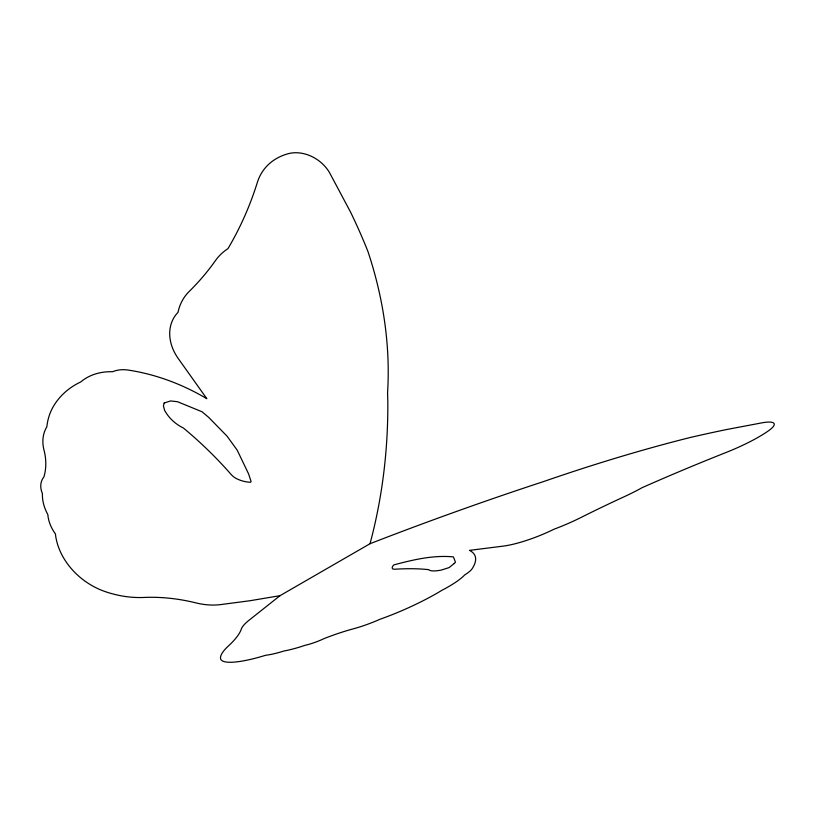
<?xml version="1.0" encoding="UTF-8"?>
<svg xmlns="http://www.w3.org/2000/svg" width="815" height="815" viewBox="0 0 815 815"><rect width="100%" height="100%" fill="white"/><g stroke="black" fill="none" stroke-linecap="round" stroke-linejoin="round"><path stroke-width="1.22" d="M280.003 595.684L248.229 620.887A67.207 14.201 -21.2 0 0 241.332 629.058A177.222 37.449 -21.2 0 1 228.231 646.152A99.206 20.966 -21.2 0 0 220.498 658.082A63.305 13.376 -21.2 0 0 265.659 655.27A39.008 8.242 -21.2 0 0 284.119 650.971A44.866 9.485 -21.2 0 0 305.187 645.266A21.363 4.513 -21.2 0 0 323.952 638.644A65.241 13.784 -21.2 0 1 353.445 628.793A41.606 8.792 -21.2 0 0 380.065 619.227A77.333 16.341 -21.2 0 0 407.225 608.316A95.63 20.212 -21.2 0 0 441.781 590.376A59.505 12.571 -21.2 0 0 464.642 574.982A32.437 6.856 -21.2 0 0 472.18 568.676A184.078 38.896 -21.2 0 0 469.511 550.37L502.712 546.182A46.068 9.739 -21.2 0 0 553.803 529.302A64.039 13.529 -21.2 0 0 580.993 517.484A360.485 76.182 -21.2 0 1 624.341 496.661A71.2 15.047 -21.2 0 0 642.037 487.706A489.275 103.393 -21.2 0 1 725.605 452.671A65.74 13.896 -21.2 0 0 768.25 430.972A33.405 7.06 -21.2 0 0 762.626 422.72L727.337 429.393A570.867 120.63 -21.2 0 0 690.03 437.543A450.206 95.141 -21.2 0 0 542.148 482.052L532.837 485.098A754.211 159.383 -21.2 0 0 370.03 543.707L280.003 595.684L249.869 600.747L220.121 604.659A67.207 52.995 35.1 0 1 196.079 602.927A177.222 139.773 35.1 0 0 143.888 597.456A99.206 78.24 35.1 0 1 105.563 591.731A63.305 49.929 35.1 0 1 55.41 533.886A39.008 30.756 35.1 0 1 47.83 514.54A44.866 35.381 35.1 0 1 42.411 493.554A21.363 16.85 35.1 0 1 43.898 476.958A65.241 51.447 35.1 0 0 44.01 450.145A41.606 32.814 35.1 0 1 46.842 426.846A77.333 60.993 35.1 0 1 54.462 404.637A95.63 75.418 35.1 0 1 80.767 381.94A59.505 46.924 35.1 0 1 112.602 371.732A32.437 25.581 35.1 0 1 128.159 370.061A184.078 145.172 35.1 0 1 206.837 398.718L178.638 359.079A46.068 36.339 35.1 0 1 178.016 312.349A64.039 50.51 35.1 0 1 189.304 291.342A360.485 284.303 35.1 0 0 215.455 260.586A71.2 56.154 35.1 0 1 227.966 248.636A489.275 385.882 35.1 0 0 257.367 182.346A65.74 51.854 35.1 0 1 288.062 153.74A33.405 26.345 35.1 0 1 329.555 172.688L350.389 211.768A570.867 450.226 35.1 0 1 367.983 251.611A450.206 355.065 35.1 0 1 387.573 392.81L387.818 401.367A754.211 594.828 35.1 0 1 370.03 543.707M164.161 403.028L163.428 405.85L164.61 410.383A34.8 27.445 35.1 0 0 183.436 428.048A335.902 264.916 35.1 0 1 231.103 474.432A14.599 11.522 35.1 0 0 237.134 478.955A30.746 24.256 35.1 0 0 250.674 482.276L251.061 481.39L248.585 473.902L237.216 450.196L227.11 436.219L208.681 417.372L202.028 411.758L177.497 401.714L170.569 400.939L164.161 403.028M454.24 563.481L449.157 567.566L441.241 570.093A34.8 7.355 -21.2 0 1 428.741 569.675A335.902 70.987 -21.2 0 0 395.255 569.196A14.599 3.087 -21.2 0 1 392.494 568.646A30.746 6.5 -21.2 0 1 393.798 564.907C413.144 559.783 433.264 554.923 453.425 556.9L455.473 562.207L454.24 563.481"/></g></svg>
